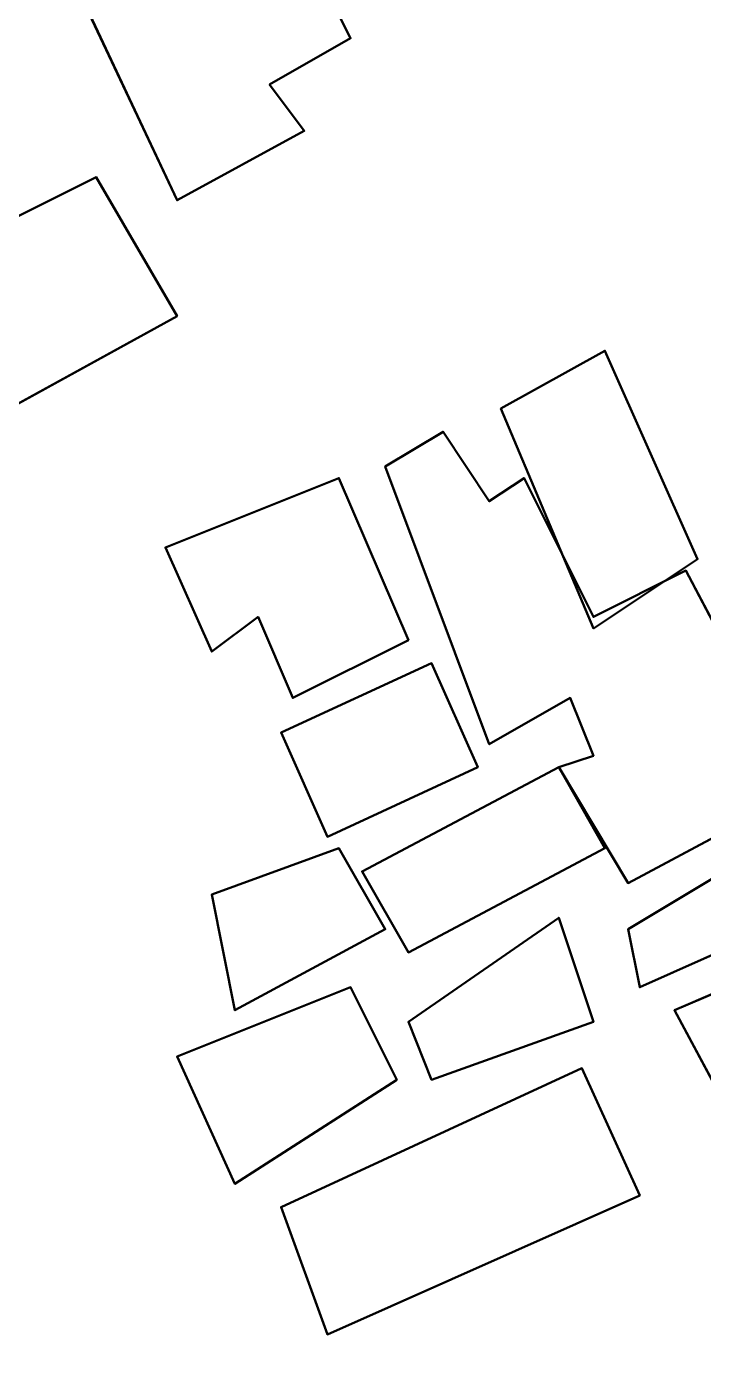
# Model space of a CAD drawing. Header units: metres. Extents: x -246 to 254, y -250 to 250.
# Drawn here: x 125 to 154.2, y 21.2 to 79 of the extents above; entities that cross this region are included whole.
import ezdxf

# ---------------------------------------------------------------- set-up
doc = ezdxf.new("R2010")
doc.units = ezdxf.units.M
doc.header["$LTSCALE"] = 5.08
doc.layers.add('一般', color=7, linetype='Continuous', lineweight=5)

# ---------------------------------------------------------------- blocks, each defined once
blk = doc.blocks.new('市街地地図 (3D)')
at = {"layer": '一般', "color": 31, "linetype": 'Continuous', "lineweight": 50}
for points in [[(93, 132.5), (93, 132.5, 5.4), (105, 107, 5.4), (105, 107)], [(112.5, 114), (112.5, 114, 5.4), (110.5, 118, 5.4), (110.5, 118)], [(109, 112), (109, 112, 5.4), (112.5, 114, 5.4), (112.5, 114)], [(110.5, 110), (110.5, 110, 5.4), (109, 112, 5.4), (109, 112)], [(105, 107), (105, 107, 5.4), (110.5, 110, 5.4), (110.5, 110)], [(101.5, 108), (101.5, 108, 6), (92.5, 103.5, 6), (92.5, 103.5)], [(105, 102), (105, 102, 6), (101.5, 108, 6), (101.5, 108)], [(95, 96.5), (95, 96.5, 6), (105, 102, 6), (105, 102)], [(123.5, 100.5), (123.5, 100.5, 6), (119, 98, 6), (119, 98)], [(127.5, 91.5), (127.5, 91.5, 6), (123.5, 100.5, 6), (123.5, 100.5)], [(119, 98), (119, 98, 6), (123, 88.5, 6), (123, 88.5)], [(116.5, 97), (116.5, 97, 7.2), (114, 95.5, 7.2), (114, 95.5)], [(118.5, 94), (118.5, 94, 7.2), (116.5, 97, 7.2), (116.5, 97)], [(114, 95.5), (114, 95.5, 7.2), (118.5, 83.5, 7.2), (118.5, 83.5)], [(112, 95), (112, 95, 3.9), (104.5, 92, 3.9), (104.5, 92)], [(115, 88), (115, 88, 3.9), (112, 95, 3.9), (112, 95)], [(120, 95), (120, 95, 7.2), (118.5, 94, 7.2), (118.5, 94)], [(123, 89), (123, 89, 7.2), (120, 95, 7.2), (120, 95)], [(104.5, 92), (104.5, 92, 3.9), (106.5, 87.5, 3.9), (106.5, 87.5)], [(123, 88.5), (123, 88.5, 6), (127.5, 91.5, 6), (127.5, 91.5)], [(127, 91), (127, 91, 7.2), (123, 89, 7.2), (123, 89)], [(132, 81.5), (132, 81.5, 7.2), (127, 91, 7.2), (127, 91)], [(106.5, 87.5), (106.5, 87.5, 3.9), (108.5, 89, 3.9), (108.5, 89)], [(108.5, 89), (108.5, 89, 3.9), (110, 85.5, 3.9), (110, 85.5)], [(110, 85.5), (110, 85.5, 3.9), (115, 88, 3.9), (115, 88)], [(116, 87), (116, 87, 6), (109.5, 84, 6), (109.5, 84)], [(118, 82.5), (118, 82.5, 6), (116, 87, 6), (116, 87)], [(118.5, 83.5), (118.5, 83.5, 7.2), (122, 85.5, 7.2), (122, 85.5)], [(122, 85.5), (122, 85.5, 7.2), (123, 83, 7.2), (123, 83)], [(109.5, 84), (109.5, 84, 6), (111.5, 79.5, 6), (111.5, 79.5)], [(123, 83), (123, 83, 7.2), (121.5, 82.5, 7.2), (121.5, 82.5)], [(111.5, 79.5), (111.5, 79.5, 6), (118, 82.5, 6), (118, 82.5)], [(121.5, 82.5), (121.5, 82.5, 6), (113, 78, 6), (113, 78)], [(121.5, 82.5), (121.5, 82.5, 7.2), (124.5, 77.5, 7.2), (124.5, 77.5)], [(123.5, 79), (123.5, 79, 6), (121.5, 82.5, 6), (121.5, 82.5)], [(124.5, 77.5), (124.5, 77.5, 7.2), (132, 81.5, 7.2), (132, 81.5)], [(132, 80), (132, 80, 4.5), (124.5, 75.5, 4.5), (124.5, 75.5)], [(112, 79), (112, 79, 6), (106.5, 77, 6), (106.5, 77)], [(114, 75.5), (114, 75.5, 6), (112, 79, 6), (112, 79)], [(115, 74.5), (115, 74.5, 6), (123.5, 79, 6), (123.5, 79)], [(113, 78), (113, 78, 6), (115, 74.5, 6), (115, 74.5)], [(106.5, 77), (106.5, 77, 6), (107.5, 72, 6), (107.5, 72)], [(125, 73), (125, 73, 4.5), (134, 77, 4.5), (134, 77)], [(121.5, 76), (121.5, 76, 6), (115, 71.5, 6), (115, 71.5)], [(123, 71.5), (123, 71.5, 6), (121.5, 76, 6), (121.5, 76)], [(107.5, 72), (107.5, 72, 6), (114, 75.5, 6), (114, 75.5)], [(124.5, 75.5), (124.5, 75.5, 4.5), (125, 73, 4.5), (125, 73)], [(130, 73.5), (130, 73.5, 6), (126.5, 72, 6), (126.5, 72)], [(112.5, 73), (112.5, 73, 6), (105, 70, 6), (105, 70)], [(114.5, 69), (114.5, 69, 6), (112.5, 73, 6), (112.5, 73)], [(126.5, 72), (126.5, 72, 6), (130, 65.5, 6), (130, 65.5)], [(115, 71.5), (115, 71.5, 6), (116, 69, 6), (116, 69)], [(116, 69), (116, 69, 6), (123, 71.5, 6), (123, 71.5)], [(105, 70), (105, 70, 6), (107.5, 64.5, 6), (107.5, 64.5)], [(122.5, 69.5), (122.5, 69.5, 9), (109.5, 63.5, 9), (109.5, 63.5)], [(125, 64), (125, 64, 9), (122.5, 69.5, 9), (122.5, 69.5)], [(107.5, 64.5), (107.5, 64.5, 6), (114.5, 69, 6), (114.5, 69)], [(111.5, 58), (111.5, 58, 9), (125, 64, 9), (125, 64)], [(109.5, 63.5), (109.5, 63.5, 9), (111.5, 58, 9), (111.5, 58)]]:
    blk.add_3dface(points, dxfattribs=at)
for points, invisible_edges in [([(93, 132.5, 5.4), (105, 107, 5.4), (107.5, 116.5, 5.4), (93, 132.5, 5.4)], 14), ([(93, 132.5), (105, 107), (107.5, 116.5), (93, 132.5)], 14), ([(112.5, 114, 5.4), (110.5, 118, 5.4), (107.5, 116.5, 5.4), (112.5, 114, 5.4)], 12), ([(112.5, 114), (110.5, 118), (107.5, 116.5), (112.5, 114)], 12), ([(105, 107, 5.4), (109, 112, 5.4), (107.5, 116.5, 5.4), (105, 107, 5.4)], 15), ([(105, 107), (109, 112), (107.5, 116.5), (105, 107)], 15), ([(109, 112, 5.4), (112.5, 114, 5.4), (107.5, 116.5, 5.4), (109, 112, 5.4)], 14), ([(109, 112), (112.5, 114), (107.5, 116.5), (109, 112)], 14), ([(105, 107, 5.4), (110.5, 110, 5.4), (109, 112, 5.4), (105, 107, 5.4)], 12), ([(105, 107), (110.5, 110), (109, 112), (105, 107)], 12), ([(92.5, 103.5, 6), (95, 96.5, 6), (105, 102, 6), (101.5, 108, 6)], 8), ([(92.5, 103.5), (95, 96.5), (105, 102), (101.5, 108)], 8), ([(119, 98, 6), (123, 88.5, 6), (127.5, 91.5, 6), (123.5, 100.5, 6)], 8), ([(119, 98), (123, 88.5), (127.5, 91.5), (123.5, 100.5)], 8), ([(118.5, 94, 7.2), (116.5, 97, 7.2), (114, 95.5, 7.2), (118.5, 94, 7.2)], 12), ([(118.5, 94), (116.5, 97), (114, 95.5), (118.5, 94)], 12), ([(118.5, 94, 7.2), (114, 95.5, 7.2), (118.5, 83.5, 7.2), (118.5, 94, 7.2)], 13), ([(118.5, 94), (114, 95.5), (118.5, 83.5), (118.5, 94)], 13), ([(112, 95, 3.9), (108.5, 89, 3.9), (104.5, 92, 3.9), (112, 95, 3.9)], 11), ([(112, 95), (108.5, 89), (104.5, 92), (112, 95)], 11), ([(112, 95, 3.9), (115, 88, 3.9), (108.5, 89, 3.9), (112, 95, 3.9)], 14), ([(112, 95), (115, 88), (108.5, 89), (112, 95)], 14), ([(123, 89, 7.2), (120, 95, 7.2), (118.5, 94, 7.2), (123, 89, 7.2)], 12), ([(123, 89), (120, 95), (118.5, 94), (123, 89)], 12), ([(118.5, 83.5, 7.2), (123, 89, 7.2), (118.5, 94, 7.2), (118.5, 83.5, 7.2)], 15), ([(118.5, 83.5), (123, 89), (118.5, 94), (118.5, 83.5)], 15), ([(108.5, 89, 3.9), (106.5, 87.5, 3.9), (104.5, 92, 3.9), (108.5, 89, 3.9)], 12), ([(108.5, 89), (106.5, 87.5), (104.5, 92), (108.5, 89)], 12), ([(123, 83, 7.2), (132, 81.5, 7.2), (127, 91, 7.2), (123, 83, 7.2)], 13), ([(123, 83, 7.2), (127, 91, 7.2), (123, 89, 7.2), (123, 83, 7.2)], 13), ([(123, 83), (132, 81.5), (127, 91), (123, 83)], 13), ([(123, 83), (127, 91), (123, 89), (123, 83)], 13), ([(115, 88, 3.9), (110, 85.5, 3.9), (108.5, 89, 3.9), (115, 88, 3.9)], 12), ([(115, 88), (110, 85.5), (108.5, 89), (115, 88)], 12), ([(118.5, 83.5, 7.2), (122, 85.5, 7.2), (123, 89, 7.2), (118.5, 83.5, 7.2)], 14), ([(118.5, 83.5), (122, 85.5), (123, 89), (118.5, 83.5)], 14), ([(122, 85.5, 7.2), (123, 83, 7.2), (123, 89, 7.2), (122, 85.5, 7.2)], 14), ([(122, 85.5), (123, 83), (123, 89), (122, 85.5)], 14), ([(109.5, 84, 6), (111.5, 79.5, 6), (118, 82.5, 6), (116, 87, 6)], 8), ([(109.5, 84), (111.5, 79.5), (118, 82.5), (116, 87)], 8), ([(123, 83, 7.2), (121.5, 82.5, 7.2), (124.5, 77.5, 7.2), (123, 83, 7.2)], 12), ([(123, 83), (121.5, 82.5), (124.5, 77.5), (123, 83)], 12), ([(123, 83, 7.2), (124.5, 77.5, 7.2), (132, 81.5, 7.2), (123, 83, 7.2)], 13), ([(123, 83), (124.5, 77.5), (132, 81.5), (123, 83)], 13), ([(113, 78, 6), (115, 74.5, 6), (123.5, 79, 6), (121.5, 82.5, 6)], 8), ([(113, 78), (115, 74.5), (123.5, 79), (121.5, 82.5)], 8), ([(124.5, 75.5, 4.5), (125, 73, 4.5), (134, 77, 4.5), (132, 80, 4.5)], 8), ([(124.5, 75.5), (125, 73), (134, 77), (132, 80)], 8), ([(106.5, 77, 6), (107.5, 72, 6), (114, 75.5, 6), (112, 79, 6)], 8), ([(106.5, 77), (107.5, 72), (114, 75.5), (112, 79)], 8), ([(115, 71.5, 6), (116, 69, 6), (123, 71.5, 6), (121.5, 76, 6)], 8), ([(115, 71.5), (116, 69), (123, 71.5), (121.5, 76)], 8), ([(131, 72, 6), (130, 73.5, 6), (126.5, 72, 6), (131, 72, 6)], 12), ([(131, 72), (130, 73.5), (126.5, 72), (131, 72)], 12), ([(105, 70, 6), (107.5, 64.5, 6), (114.5, 69, 6), (112.5, 73, 6)], 8), ([(105, 70), (107.5, 64.5), (114.5, 69), (112.5, 73)], 8), ([(131, 72, 6), (126.5, 72, 6), (130, 65.5, 6), (131, 72, 6)], 13), ([(131, 72), (126.5, 72), (130, 65.5), (131, 72)], 13), ([(109.5, 63.5, 9), (111.5, 58, 9), (125, 64, 9), (122.5, 69.5, 9)], 8), ([(109.5, 63.5), (111.5, 58), (125, 64), (122.5, 69.5)], 8)]:
    blk.add_3dface(points, dxfattribs=dict(at, invisible_edges=invisible_edges))
blk = doc.blocks.new('アーケイド (3D)')
at = {"layer": '一般', "color": 1}
blk.add_blockref('市街地地図 (3D)', (0, 0), dxfattribs=at)
blk = doc.blocks.new('敷地 (3D)')
at = {"layer": '一般', "color": 19, "linetype": 'Continuous', "lineweight": 50}
for points in [[(-272.5, 285.5, 0.1), (227.5, 285.5, 0.1), (227.5, -214.5, 0.1), (-272.5, -214.5, 0.1)], [(-272.5, 285.5), (227.5, 285.5), (227.5, -214.5), (-272.5, -214.5)]]:
    blk.add_3dface(points, dxfattribs=at)
blk = doc.blocks.new('高層建築・集合住宅 (3D)')
at = {"layer": '一般', "color": 7}
for name, p in [('敷地 (3D)', (0, 0)), ('アーケイド (3D)', (0, 0, 2.4)), ('市街地地図 (3D)', (0, 0))]:
    blk.add_blockref(name, p, dxfattribs=at)
at = {"layer": '一般', "color": 1}
for name, p in [('アーケイド (3D)', (0, 0, 2.4)), ('市街地地図 (3D)', (0, 0)), ('アーケイド (3D)', (0, 0, 2.4)), ('市街地地図 (3D)', (0, 0))]:
    blk.add_blockref(name, p, dxfattribs=at)
at = {"layer": '一般', "color": 31}
for name, p in [('アーケイド (3D)', (0, 0, 2.4)), ('市街地地図 (3D)', (0, 0))]:
    blk.add_blockref(name, p, dxfattribs=at)

msp = doc.modelspace()

# ---------------------------------------------------------------- block references
at = {"layer": '一般', "color": 7}
for name, p in [('高層建築・集合住宅 (3D)', (26.5, -35.5)), ('アーケイド (3D)', (26.5, -35.5, 2.4)), ('市街地地図 (3D)', (26.5, -35.5))]:
    msp.add_blockref(name, p, dxfattribs=at)

doc.saveas('drawing.dxf')
